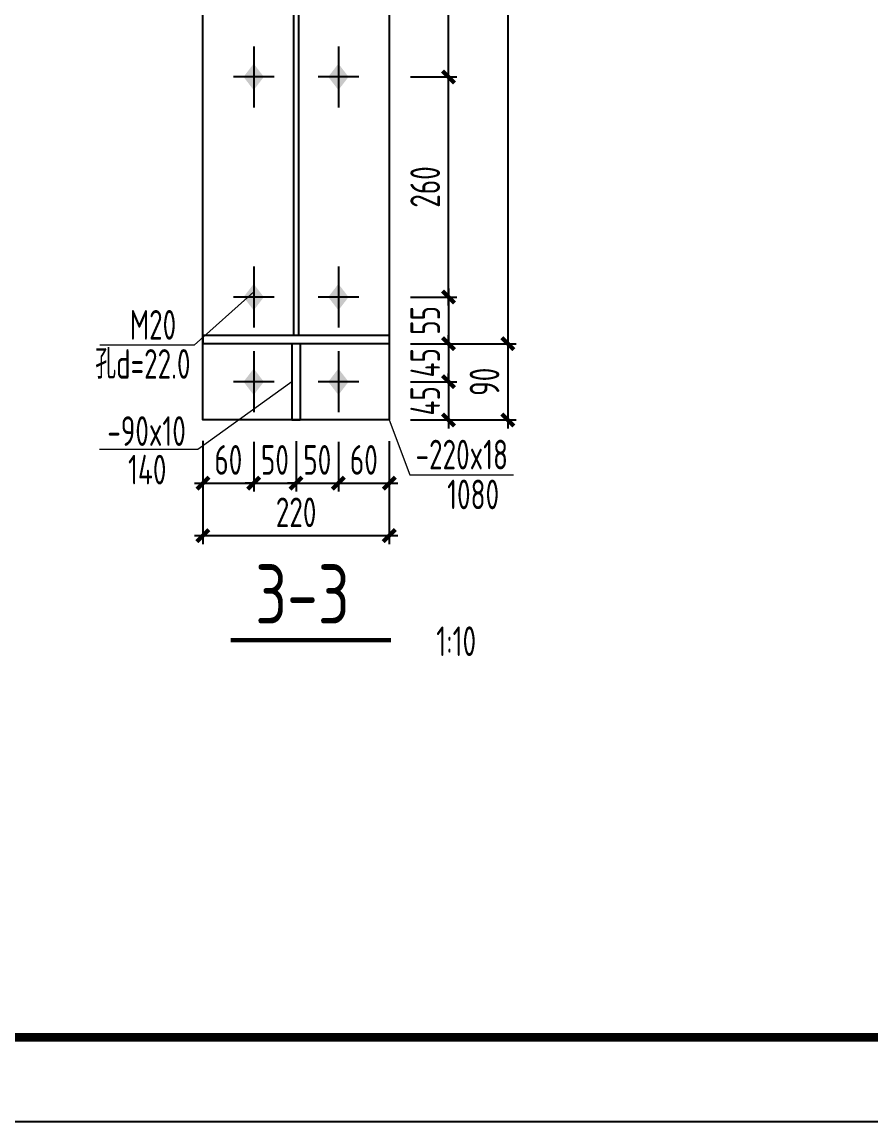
# Model space of a CAD drawing. Extents: x -3102990 to -851544, y -5293060 to -2540151.
# Drawn here: x -968121 to -958100, y -2672902 to -2659915 of the extents above; entities that cross this region are included whole.
import ezdxf

# ---------------------------------------------------------------- set-up
doc = ezdxf.new("R2010")
doc.units = 0
doc.header["$LTSCALE"] = 1000
doc.header["$PDMODE"] = 1
doc.linetypes.add('DOTE', pattern=[2.42, 2, -0.2, 0.02, -0.2])
doc.layers.get('0').update_dxf_attribs({"linetype": 'CONTINUOUS'})
doc.layers.get('Defpoints').update_dxf_attribs({"linetype": 'CONTINUOUS'})
for name, color, linetype in [('10', 7, 'CONTINUOUS'), ('AXIS', 253, 'DOTE'), ('COLU', 7, 'CONTINUOUS'), ('DIM', 3, 'CONTINUOUS'), ('NUM', 7, 'CONTINUOUS'), ('PUB_TITLE', 4, 'CONTINUOUS'), ('TEXT', 7, 'CONTINUOUS')]:
    doc.layers.add(name, color=color, linetype=linetype)
doc.layers.add('yichutu', color=7, linetype='CONTINUOUS', true_color=0xffffff, plot=False)
doc.styles.add('TSSD_Dimension', font='tssdeng.shx', dxfattribs={"width": 0.7, "bigfont": 'Hztxt.shx'})
doc.styles.add('TSSD_Label', font='tssdeng.shx', dxfattribs={"width": 0.75, "bigfont": 'hztxt.shx'})
doc.styles.add('TSSD_Rein', font='Tssdeng.shx', dxfattribs={"width": 0.75, "bigfont": 'hztxt.shx'})
doc.dimstyles.new('TSSD_10_100', dxfattribs={"dimtxt": 350, "dimasz": 100, "dimexe": 100, "dimexo": 250, "dimgap": 100, "dimtad": 1, "dimdec": 0, "dimlfac": 0.1, "dimzin": 0, "dimdsep": 46, "dimtxsty": 'TSSD_Dimension', "dimblk": 'ARCHTICK', "dimcen": 0, "dimdle": 100, "dimclrt": 7, "dimadec": 0, "dimazin": 0, "dimtfac": 1, "dimtdec": 0, "dimtix": 1, "dimtmove": 2, "dimatfit": 3, "dimldrblk": 'ARCHTICK', "dimfxl": 1, "dimtolj": 1, "dimtzin": 0, "dimarcsym": 0})

# ---------------------------------------------------------------- blocks, each defined once
blk = doc.blocks.new('A$C5C7C78FF')
at = {"layer": '10', "color": 0}
blk.add_solid([(27, -141, -192), (-73, -11, -192), (127, -11, -192), (27, 119, -192)], dxfattribs=at)
at = {"layer": 'AXIS', "color": 0, "linetype": 'ByBlock'}
for p, q in [((27, -311, -192), (27, 289, -192)), ((227, -11, -192), (-173, -11, -192))]:
    blk.add_line(p, q, dxfattribs=at)
blk = doc.blocks.new('_ArchTick')
at = {"color": 0, "const_width": 0.5}
blk.add_lwpolyline([(-0.71, -0.71), (0.71, 0.71)], dxfattribs=at)
blk = doc.blocks.new('*D872')
at = {"layer": 'Defpoints', "color": 0}
for p in [(-963786, -2663163), (-963786, -2663713), (-963087, -2663713)]:
    blk.add_point(p, dxfattribs=at)
at = {"layer": 'DIM', "color": 0, "lineweight": -2}
for p, q in [((-963087, -2663063), (-963087, -2663813)), ((-963536, -2663163), (-962987, -2663163)), ((-963536, -2663713), (-962987, -2663713))]:
    blk.add_line(p, q, dxfattribs=at)
at = {"layer": 'DIM', "color": 0, "lineweight": -2, "xscale": 100, "yscale": 100, "zscale": 100}
for p, rotation in [((-963087, -2663163), 90), ((-963087, -2663713), 270)]:
    blk.add_blockref('_ArchTick', p, dxfattribs=dict(at, rotation=rotation))
at = {"layer": 'DIM', "color": 7, "insert": (-963362, -2663438), "char_height": 350, "attachment_point": 5, "rotation": 90, "style": 'TSSD_Dimension'}
blk.add_mtext('\\A1;55', dxfattribs=at)
blk = doc.blocks.new('*D873')
at = {"layer": 'Defpoints', "color": 0}
for p in [(-963786, -2663713), (-963786, -2664163), (-963087, -2664163)]:
    blk.add_point(p, dxfattribs=at)
at = {"layer": 'DIM', "color": 0, "lineweight": -2}
for p, q in [((-963087, -2663713), (-963087, -2663613)), ((-963536, -2663713), (-962987, -2663713)), ((-963087, -2663713), (-963087, -2664163)), ((-963536, -2664163), (-962987, -2664163)), ((-963087, -2664163), (-963087, -2664263))]:
    blk.add_line(p, q, dxfattribs=at)
at = {"layer": 'DIM', "color": 0, "lineweight": -2, "xscale": 100, "yscale": 100, "zscale": 100}
for p, rotation in [((-963087, -2663713), 270), ((-963087, -2664163), 90)]:
    blk.add_blockref('_ArchTick', p, dxfattribs=dict(at, rotation=rotation))
at = {"layer": 'DIM', "color": 7, "insert": (-963362, -2663938), "char_height": 350, "attachment_point": 5, "rotation": 90, "style": 'TSSD_Dimension'}
blk.add_mtext('\\A1;45', dxfattribs=at)
blk = doc.blocks.new('*D874')
at = {"layer": 'Defpoints', "color": 0}
for p in [(-963786, -2664163), (-963786, -2664613), (-963087, -2664613)]:
    blk.add_point(p, dxfattribs=at)
at = {"layer": 'DIM', "color": 0, "lineweight": -2}
for p, q in [((-963087, -2664163), (-963087, -2664063)), ((-963536, -2664163), (-962987, -2664163)), ((-963087, -2664163), (-963087, -2664613)), ((-963536, -2664613), (-962987, -2664613)), ((-963087, -2664613), (-963087, -2664713))]:
    blk.add_line(p, q, dxfattribs=at)
at = {"layer": 'DIM', "color": 0, "lineweight": -2, "xscale": 100, "yscale": 100, "zscale": 100}
for p, rotation in [((-963087, -2664163), 270), ((-963087, -2664613), 90)]:
    blk.add_blockref('_ArchTick', p, dxfattribs=dict(at, rotation=rotation))
at = {"layer": 'DIM', "color": 7, "insert": (-963362, -2664388), "char_height": 350, "attachment_point": 5, "rotation": 90, "style": 'TSSD_Dimension'}
blk.add_mtext('\\A1;45', dxfattribs=at)
blk = doc.blocks.new('*D875')
at = {"layer": 'Defpoints', "color": 0}
for p in [(-965986, -2664611), (-965386, -2664623), (-965386, -2665360)]:
    blk.add_point(p, dxfattribs=at)
at = {"layer": 'DIM', "color": 0, "lineweight": -2}
for p, q in [((-965986, -2664861), (-965986, -2665460)), ((-965386, -2664873), (-965386, -2665460)), ((-966086, -2665360), (-965286, -2665360))]:
    blk.add_line(p, q, dxfattribs=at)
at = {"layer": 'DIM', "color": 0, "lineweight": -2, "xscale": 100, "yscale": 100, "zscale": 100, "rotation": 180}
blk.add_blockref('_ArchTick', (-965986, -2665360), dxfattribs=at)
at = {"layer": 'DIM', "color": 0, "lineweight": -2, "xscale": 100, "yscale": 100, "zscale": 100}
blk.add_blockref('_ArchTick', (-965386, -2665360), dxfattribs=at)
at = {"layer": 'DIM', "color": 7, "insert": (-965686, -2665085), "char_height": 350, "attachment_point": 5, "style": 'TSSD_Dimension'}
blk.add_mtext('\\A1;60', dxfattribs=at)
blk = doc.blocks.new('*D876')
at = {"layer": 'Defpoints', "color": 0}
for p in [(-965386, -2664623), (-964886, -2664613), (-964886, -2665360)]:
    blk.add_point(p, dxfattribs=at)
at = {"layer": 'DIM', "color": 0, "lineweight": -2}
for p, q in [((-965386, -2664873), (-965386, -2665460)), ((-964886, -2664863), (-964886, -2665460)), ((-965386, -2665360), (-965486, -2665360)), ((-965386, -2665360), (-964886, -2665360)), ((-964886, -2665360), (-964786, -2665360))]:
    blk.add_line(p, q, dxfattribs=at)
at = {"layer": 'DIM', "color": 0, "lineweight": -2, "xscale": 100, "yscale": 100, "zscale": 100}
blk.add_blockref('_ArchTick', (-965386, -2665360), dxfattribs=at)
at = {"layer": 'DIM', "color": 0, "lineweight": -2, "xscale": 100, "yscale": 100, "zscale": 100, "rotation": 180}
blk.add_blockref('_ArchTick', (-964886, -2665360), dxfattribs=at)
at = {"layer": 'DIM', "color": 7, "insert": (-965136, -2665085), "char_height": 350, "attachment_point": 5, "style": 'TSSD_Dimension'}
blk.add_mtext('\\A1;50', dxfattribs=at)
blk = doc.blocks.new('*D877')
at = {"layer": 'Defpoints', "color": 0}
for p in [(-964886, -2664613), (-964386, -2664623), (-964386, -2665360)]:
    blk.add_point(p, dxfattribs=at)
at = {"layer": 'DIM', "color": 0, "lineweight": -2}
for p, q in [((-964886, -2664863), (-964886, -2665460)), ((-964386, -2664873), (-964386, -2665460)), ((-964886, -2665360), (-964986, -2665360)), ((-964886, -2665360), (-964386, -2665360)), ((-964386, -2665360), (-964286, -2665360))]:
    blk.add_line(p, q, dxfattribs=at)
at = {"layer": 'DIM', "color": 0, "lineweight": -2, "xscale": 100, "yscale": 100, "zscale": 100}
blk.add_blockref('_ArchTick', (-964886, -2665360), dxfattribs=at)
at = {"layer": 'DIM', "color": 0, "lineweight": -2, "xscale": 100, "yscale": 100, "zscale": 100, "rotation": 180}
blk.add_blockref('_ArchTick', (-964386, -2665360), dxfattribs=at)
at = {"layer": 'DIM', "color": 7, "insert": (-964636, -2665085), "char_height": 350, "attachment_point": 5, "style": 'TSSD_Dimension'}
blk.add_mtext('\\A1;50', dxfattribs=at)
blk = doc.blocks.new('*D878')
at = {"layer": 'Defpoints', "color": 0}
for p in [(-964386, -2664623), (-963786, -2664613), (-963786, -2665360)]:
    blk.add_point(p, dxfattribs=at)
at = {"layer": 'DIM', "color": 0, "lineweight": -2}
for p, q in [((-964386, -2664873), (-964386, -2665460)), ((-963786, -2664863), (-963786, -2665460)), ((-964486, -2665360), (-963686, -2665360))]:
    blk.add_line(p, q, dxfattribs=at)
at = {"layer": 'DIM', "color": 0, "lineweight": -2, "xscale": 100, "yscale": 100, "zscale": 100, "rotation": 180}
blk.add_blockref('_ArchTick', (-964386, -2665360), dxfattribs=at)
at = {"layer": 'DIM', "color": 0, "lineweight": -2, "xscale": 100, "yscale": 100, "zscale": 100}
blk.add_blockref('_ArchTick', (-963786, -2665360), dxfattribs=at)
at = {"layer": 'DIM', "color": 7, "insert": (-964086, -2665085), "char_height": 350, "attachment_point": 5, "style": 'TSSD_Dimension'}
blk.add_mtext('\\A1;60', dxfattribs=at)
blk = doc.blocks.new('*D879')
at = {"layer": 'Defpoints', "color": 0}
for p in [(-965986, -2664611), (-963786, -2664613), (-963786, -2665979)]:
    blk.add_point(p, dxfattribs=at)
at = {"layer": 'DIM', "color": 0, "lineweight": -2}
for p, q in [((-965986, -2664861), (-965986, -2666079)), ((-963786, -2664863), (-963786, -2666079)), ((-966086, -2665979), (-963686, -2665979))]:
    blk.add_line(p, q, dxfattribs=at)
at = {"layer": 'DIM', "color": 0, "lineweight": -2, "xscale": 100, "yscale": 100, "zscale": 100, "rotation": 180}
blk.add_blockref('_ArchTick', (-965986, -2665979), dxfattribs=at)
at = {"layer": 'DIM', "color": 0, "lineweight": -2, "xscale": 100, "yscale": 100, "zscale": 100}
blk.add_blockref('_ArchTick', (-963786, -2665979), dxfattribs=at)
at = {"layer": 'DIM', "color": 7, "insert": (-964886, -2665704), "char_height": 350, "attachment_point": 5, "style": 'TSSD_Dimension'}
blk.add_mtext('\\A1;220', dxfattribs=at)
blk = doc.blocks.new('*D881')
at = {"layer": 'Defpoints', "color": 0}
for p in [(-963786, -2663713), (-963786, -2664613), (-962387, -2664613)]:
    blk.add_point(p, dxfattribs=at)
at = {"layer": 'DIM', "color": 0, "lineweight": -2}
for p, q in [((-962387, -2663613), (-962387, -2664713)), ((-963536, -2663713), (-962287, -2663713)), ((-963536, -2664613), (-962287, -2664613))]:
    blk.add_line(p, q, dxfattribs=at)
at = {"layer": 'DIM', "color": 0, "lineweight": -2, "xscale": 100, "yscale": 100, "zscale": 100}
for p, rotation in [((-962387, -2663713), 90), ((-962387, -2664613), 270)]:
    blk.add_blockref('_ArchTick', p, dxfattribs=dict(at, rotation=rotation))
at = {"layer": 'DIM', "color": 7, "insert": (-962662, -2664163), "char_height": 350, "attachment_point": 5, "rotation": 90, "style": 'TSSD_Dimension'}
blk.add_mtext('\\A1;90', dxfattribs=at)
blk = doc.blocks.new('*D882')
at = {"layer": 'Defpoints', "color": 0}
for p in [(-963786, -2654713), (-963786, -2663713), (-962387, -2663713)]:
    blk.add_point(p, dxfattribs=at)
at = {"layer": 'DIM', "color": 0, "lineweight": -2}
for p, q in [((-962387, -2654613), (-962387, -2663813)), ((-963536, -2654713), (-962287, -2654713)), ((-963536, -2663713), (-962287, -2663713))]:
    blk.add_line(p, q, dxfattribs=at)
at = {"layer": 'DIM', "color": 0, "lineweight": -2, "xscale": 100, "yscale": 100, "zscale": 100}
for p, rotation in [((-962387, -2654713), 90), ((-962387, -2663713), 270)]:
    blk.add_blockref('_ArchTick', p, dxfattribs=dict(at, rotation=rotation))
at = {"layer": 'DIM', "color": 7, "insert": (-962662, -2659213), "char_height": 350, "attachment_point": 5, "rotation": 90, "style": 'TSSD_Dimension'}
blk.add_mtext('\\A1;900', dxfattribs=at)
blk = doc.blocks.new('*D886')
at = {"layer": 'Defpoints', "color": 0, "ltscale": 1.5}
for p in [(-963786, -2660563), (-963087, -2660563), (-963786, -2663163)]:
    blk.add_point(p, dxfattribs=at)
at = {"layer": 'DIM', "color": 0, "lineweight": -2, "ltscale": 1.5}
for p, q in [((-963087, -2663263), (-963087, -2660463)), ((-963536, -2660563), (-962987, -2660563)), ((-963536, -2663163), (-962987, -2663163))]:
    blk.add_line(p, q, dxfattribs=at)
at = {"layer": 'DIM', "color": 0, "lineweight": -2, "ltscale": 1.5, "xscale": 100, "yscale": 100, "zscale": 100}
for p, rotation in [((-963087, -2660563), 90), ((-963087, -2663163), 270)]:
    blk.add_blockref('_ArchTick', p, dxfattribs=dict(at, rotation=rotation))
at = {"layer": 'DIM', "color": 7, "ltscale": 1.5, "insert": (-963362, -2661863), "char_height": 350, "attachment_point": 5, "rotation": 90, "style": 'TSSD_Dimension'}
blk.add_mtext('\\A1;260', dxfattribs=at)
blk = doc.blocks.new('*D887')
at = {"layer": 'Defpoints', "color": 0, "ltscale": 1.5}
for p in [(-963786, -2657863), (-963087, -2657863), (-963786, -2660563)]:
    blk.add_point(p, dxfattribs=at)
at = {"layer": 'DIM', "color": 0, "lineweight": -2, "ltscale": 1.5}
for p, q in [((-963087, -2660663), (-963087, -2657763)), ((-963536, -2657863), (-962987, -2657863)), ((-963536, -2660563), (-962987, -2660563))]:
    blk.add_line(p, q, dxfattribs=at)
at = {"layer": 'DIM', "color": 0, "lineweight": -2, "ltscale": 1.5, "xscale": 100, "yscale": 100, "zscale": 100}
for p, rotation in [((-963087, -2657863), 90), ((-963087, -2660563), 270)]:
    blk.add_blockref('_ArchTick', p, dxfattribs=dict(at, rotation=rotation))
at = {"layer": 'DIM', "color": 7, "ltscale": 1.5, "insert": (-963362, -2659213), "char_height": 350, "attachment_point": 5, "rotation": 90, "style": 'TSSD_Dimension'}
blk.add_mtext('\\A1;270', dxfattribs=at)
blk = doc.blocks.new('A$C18BE6784')
at = {"layer": 'PUB_TITLE'}
blk.add_lwpolyline([(0, 0), (0, 42000), (89100, 42000), (89100, 0)], close=True, dxfattribs=at)
at = {"layer": 'PUB_TITLE', "const_width": 100}
blk.add_lwpolyline([(88100, 1000), (88100, 41000), (713, 41000), (713, 1000), (88100, 1000)], dxfattribs=at)
blk = doc.blocks.new('yct-891-420-89100-42000-100-2004.0')
at = {"layer": 'yichutu', "color": 7, "true_color": 0xffffff}
blk.add_lwpolyline([(0, 0), (0, 42000), (89100, 42000), (89100, 0)], close=True, dxfattribs=at)

msp = doc.modelspace()

# ---------------------------------------------------------------- linework, layer by layer
at = {"layer": 'COLU', "linetype": 'ByBlock'}
for p, q in [((-964916.38, -2654812.55), (-964916.38, -2663612.55)), ((-964856.38, -2654812.55), (-964856.38, -2663612.55)), ((-965986.38, -2663612.55), (-963786.38, -2663612.55)), ((-965986.38, -2663612.55), (-965986.38, -2663712.55)), ((-963786.38, -2663612.55), (-963786.38, -2663712.55)), ((-965986.38, -2663712.55), (-963786.38, -2663712.55)), ((-964936.38, -2663712.55), (-964936.38, -2664612.55)), ((-964836.38, -2663712.55), (-964836.38, -2664612.55)), ((-964936.38, -2664612.55), (-964836.38, -2664612.55))]:
    msp.add_line(p, q, dxfattribs=at)
at = {"layer": 'COLU', "linetype": 'ByBlock', "lineweight": 9}
for p, q in [((-965386.38, -2663099.32), (-966087.46, -2663728.92, 192)), ((-964936.38, -2664162.55), (-966046.68, -2664961.66)), ((-963786.38, -2664612.55), (-963545.4, -2665261.06, 192)), ((-966046.68, -2664961.66), (-967207.66, -2664961.66)), ((-963545.4, -2665261.06, 192), (-962319.35, -2665261.06, 192))]:
    msp.add_line(p, q, dxfattribs=at)
at = {"layer": 'COLU'}
msp.add_lwpolyline([(-965986.38, -2653812.55), (-963786.38, -2653812.55), (-963786.38, -2664612.55), (-965986.38, -2664612.55)], close=True, dxfattribs=at)
at = {"layer": 'NUM', "const_width": 50, "elevation": 288}
msp.add_lwpolyline([(-965658.82, -2667213.89), (-963764.64, -2667213.89)], dxfattribs=at)
at = {"layer": 'TEXT', "lineweight": 9}
msp.add_line((-966087.46, -2663728.92, 192), (-967204.25, -2663728.92, 192), dxfattribs=at)

# ---------------------------------------------------------------- block references
at = {"ltscale": 1.5}
msp.add_blockref('A$C18BE6784', (-1037177.98, -2672902.4), dxfattribs=at)
at = {"layer": 'COLU', "linetype": 'ByBlock', "xscale": -1.199999999953434, "yscale": 1.199999999720603, "zscale": 1.200000000000045, "rotation": 180}
for p in [(-965419.06, -2660575.97, 230.4), (-964419.06, -2660575.97, 230.4), (-965419.06, -2663175.97, 230.4), (-964419.06, -2663175.97, 230.4), (-965419.06, -2664175.97, 230.4), (-964419.06, -2664175.97, 230.4)]:
    msp.add_blockref('A$C5C7C78FF', p, dxfattribs=at)
at = {"layer": 'yichutu'}
msp.add_blockref('yct-891-420-89100-42000-100-2004.0', (-1037177.99, -2672902.4), dxfattribs=at)

# ---------------------------------------------------------------- texts
at = {"layer": 'TEXT', "lineweight": 9}
for s, height, style, width, p in [('M20', 350, 'TSSD_Rein', 0.7, (-966849.29, -2663665.46, 192)), ('孔d=22.0', 350, 'TSSD_Rein', 0.7, (-967256.47, -2664127.06, 192)), ('-90x10', 350, 'TSSD_Rein', 0.7, (-967114.75, -2664920.04)), ('-220x18', 350, 'TSSD_Rein', 0.7, (-963475.78, -2665197.2, 192)), ('140', 350, 'TSSD_Rein', 0.7, (-966869.44, -2665374.97)), ('1080', 350, 'TSSD_Rein', 0.7, (-963103.26, -2665667.67, 192)), ('3-3', 700, 'TSSD_Label', 0.8, (-965368.76, -2667018.16, 288)), ('1:10', 350, 'TSSD_Rein', 0.7, (-963231.13, -2667401.06, 288))]:
    msp.add_text(s, height=height, dxfattribs=dict(at, style=style, width=width)).set_placement(p)

# ---------------------------------------------------------------- dimensions: what is measured, and where the dimension line sits
at = {"layer": 'DIM'}
for base, p1, p2, picture, middle in [((-962387.38, -2663712.55), (-963786.38, -2654712.55), (-963786.38, -2663712.55), '*D882', (-962662.38, -2659212.55)), ((-963087.34, -2663712.55), (-963786.38, -2663162.55), (-963786.38, -2663712.55), '*D872', (-963362.34, -2663437.55)), ((-963087.34, -2664162.55), (-963786.38, -2663712.55), (-963786.38, -2664162.55), '*D873', (-963362.34, -2663937.55)), ((-962387.38, -2664612.55), (-963786.38, -2663712.55), (-963786.38, -2664612.55), '*D881', (-962662.38, -2664162.55)), ((-963087.34, -2664612.55), (-963786.38, -2664162.55), (-963786.38, -2664612.55), '*D874', (-963362.34, -2664387.55))]:
    dim = msp.add_linear_dim(base=base, p1=p1, p2=p2, angle=90, dimstyle='TSSD_10_100', dxfattribs=at)
    dim.commit()
    dim.dimension.update_dxf_attribs({"geometry": picture, "text_midpoint": middle})
at = {"layer": 'DIM', "ltscale": 1.5}
for base, p1, p2, picture, middle in [((-963087.34, -2657862.55, 288), (-963786.38, -2660562.55, 288), (-963786.38, -2657862.55, 288), '*D887', (-963362.34, -2659212.55, 288)), ((-963087.34, -2660562.55, 288), (-963786.38, -2663162.55, 288), (-963786.38, -2660562.55, 288), '*D886', (-963362.34, -2661862.55, 288))]:
    dim = msp.add_linear_dim(base=base, p1=p1, p2=p2, angle=90, dimstyle='TSSD_10_100', dxfattribs=at)
    dim.commit()
    dim.dimension.update_dxf_attribs({"geometry": picture, "text_midpoint": middle})
at = {"layer": 'DIM'}
for base, p1, p2, picture, middle in [((-965386.38, -2665359.84), (-965986.36, -2664610.96), (-965386.38, -2664622.75), '*D875', (-965686.37, -2665084.84)), ((-963786.38, -2665978.81), (-965986.36, -2664610.96), (-963786.38, -2664612.55), '*D879', (-964886.37, -2665703.81)), ((-964886.38, -2665359.84), (-965386.38, -2664622.75), (-964886.38, -2664612.55), '*D876', (-965136.38, -2665084.84)), ((-964386.38, -2665359.84), (-964886.38, -2664612.55), (-964386.38, -2664622.75), '*D877', (-964636.38, -2665084.84)), ((-963786.38, -2665359.84), (-964386.38, -2664622.75), (-963786.38, -2664612.55), '*D878', (-964086.38, -2665084.84))]:
    dim = msp.add_linear_dim(base=base, p1=p1, p2=p2, dimstyle='TSSD_10_100', dxfattribs=at)
    dim.commit()
    dim.dimension.update_dxf_attribs({"geometry": picture, "text_midpoint": middle})

doc.saveas('drawing.dxf')
